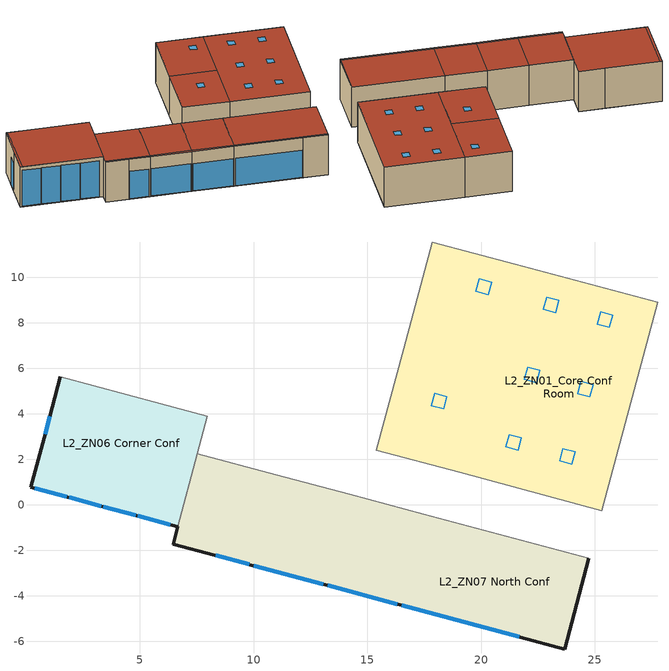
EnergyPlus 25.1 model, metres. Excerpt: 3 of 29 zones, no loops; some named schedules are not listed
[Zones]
L2_ZN01_Core Conf Room
 floor to L2_ZN13 Core Conf Room (NACM_Drop Ceiling): 21.5,10.57 27.75,8.89 25.3,-0.26 19.05,1.42 z3.99; 16.59,6.85 20.24,5.87 19.05,1.42 15.39,2.4 z3.99; 17.85,11.55 21.5,10.57 20.24,5.87 16.59,6.85 z3.99
 wall to L2_ZN02_Core Classroom (NACM_Interior Wall Reversed): 25.3,-0.26 27.75,8.89 z3.99:7.72
 wall to L2_ZN08_Recep Corridor (NACM_Interior Wall): 27.75,8.89 21.5,10.57 / 16.59,6.85 15.39,2.4 19.05,1.42 25.3,-0.26 z3.99:7.72
 wall to L2_ZN08_Recep Corridor (NACM_Interior Wall Reversed): 21.5,10.57 17.85,11.55 16.59,6.85 z3.99:7.72
 roof outside (Base_CZ12-FlatNonresWoodFramingAndOtherRoofU028): 25.3,-0.26 27.75,8.89 21.5,10.57 19.05,1.42 z7.72; 19.05,1.42 20.24,5.87 16.59,6.85 15.39,2.4 z7.72; 20.24,5.87 21.5,10.57 17.85,11.55 16.59,6.85 z7.72
 skylight (Skylight): 22.44,5.36 22.58,5.9 22.04,6.05 21.9,5.51 z7.72; 24.77,4.74 24.92,5.28 24.38,5.42 24.23,4.88 z7.72; 21.62,2.4 21.77,2.94 21.23,3.08 21.08,2.54 z7.72; 23.99,1.78 24.13,2.32 23.59,2.46 23.45,1.92 z7.72; 23.27,8.44 23.42,8.98 22.88,9.13 22.73,8.59 z7.72; 25.64,7.79 25.78,8.33 25.24,8.47 25.1,7.93 z7.72; 18.35,4.21 18.49,4.75 17.95,4.89 17.81,4.35 z7.72; 20.31,9.24 20.45,9.78 19.91,9.92 19.77,9.38 z7.72
L2_ZN06 Corner Conf
 floor outside (Base_CZ12-NonresOtherFloorU071): 3.97,0.54 6.85,-0.23 6.66,-0.96 3.77,-0.19 z3.99
 floor to L1_ZN13 Lobby NW (NACM_Drop Ceiling): 1.51,5.62 7.96,3.89 6.85,-0.23 3.97,0.54 3.77,-0.19 0.21,0.77 z3.99
 wall outside (Base_CZ12-NonresMetalFrameWallU055): 1.51,5.62 0.79,2.95 0.21,0.77 6.66,-0.96 z3.99:7.72
 wall to L2_ZN07 North Conf (NACM_Interior Wall Reversed): 6.66,-0.96 7.52,2.25 z3.99:7.72
 wall to L2_ZN05_Core Open Office Cor (NACM_Interior Wall): 7.96,3.89 5.92,4.44 z3.99:7.72
 wall to L2_ZN08_Recep Corridor (NACM_Interior Wall): 7.52,2.25 7.96,3.89 z3.99:7.72
 wall to L2_ZN03_South Open Office (NACM_Interior Wall): 5.92,4.44 1.51,5.62 z3.99:7.72
 window (Base_AllCZ_FixedWindowU34): 3.4,-0.08 4.81,-0.46 / 4.91,-0.49 6.33,-0.87 / 0.37,0.73 1.78,0.35 / 1.88,0.32 3.3,-0.06 z4.04:7.39; 1.04,3.89 0.83,3.11 z4.04:6.55
 roof outside (Base_CZ12-FlatNonresWoodFramingAndOtherRoofU028): 0.35,0.73 1.65,5.58 1.51,5.62 0.21,0.77 z7.72; 6.66,-0.96 7.96,3.89 1.65,5.58 0.35,0.73 z7.72
L2_ZN07 North Conf
 floor to L1_ZN09 N Conf Room (NACM_Drop Ceiling): 14.22,0.46 17.48,-0.42 16.42,-4.4 13.15,-3.52 z3.99; 17.48,-0.42 24.74,-2.36 23.67,-6.34 16.42,-4.4 z3.99; 7.52,2.25 10.96,1.33 9.9,-2.65 6.45,-1.73 z3.99; 10.96,1.33 14.22,0.46 13.15,-3.52 9.9,-2.65 z3.99
 wall outside (Base_CZ12-NonresMetalFrameWallU055): 6.66,-0.96 6.45,-1.73 8.28,-2.22 9.9,-2.65 13.15,-3.52 16.42,-4.4 21.72,-5.82 23.67,-6.34 24.74,-2.36 z3.99:7.72
 wall to L2_ZN08_Recep Corridor (NACM_Interior Wall): 24.74,-2.36 17.48,-0.42 14.22,0.46 10.96,1.33 7.52,2.25 z3.99:7.72
 window (Base_AllCZ_FixedWindowU34): 13.25,-3.55 16.32,-4.37 / 16.51,-4.43 21.67,-5.81 / 8.33,-2.23 9.8,-2.63 / 9.99,-2.68 13.06,-3.5 z4.04:6.58
 roof outside (Base_CZ12-FlatNonresWoodFramingAndOtherRoofU028): 16.42,-4.4 16.46,-4.25 13.19,-3.38 13.15,-3.52 z7.72; 16.46,-4.25 17.48,-0.42 14.22,0.46 13.19,-3.38 z7.72; 23.67,-6.34 23.71,-6.2 16.46,-4.25 16.42,-4.4 z7.72; 23.71,-6.2 24.74,-2.36 17.48,-0.42 16.46,-4.25 z7.72; 9.9,-2.65 9.94,-2.5 6.49,-1.58 6.45,-1.73 z7.72; 9.94,-2.5 10.96,1.33 7.52,2.25 6.49,-1.58 z7.72; 13.15,-3.52 13.19,-3.38 9.94,-2.5 9.9,-2.65 z7.72; 13.19,-3.38 14.22,0.46 10.96,1.33 9.94,-2.5 z7.72
[Building]
CustomLabClassroom: North Axis {deg}=0; Terrain=Suburbs; Solar Distribution=FullExterior; Maximum Number of Warmup Days=50
[Site:Location]
LOS ANGELES USC: Latitude {deg}=38.69; Longitude {deg}=-121.6; Time Zone {hr}=-8; Elevation {m}=54.5592
[Site:WaterMainsTemperature]
Calculation Method=Schedule; Temperature Schedule=WaterMainCZ09
[SizingPeriod:DesignDay] Day of Month=21; Day Type=SummerDesignDay; Dry-Bulb Temperature Range Modifier Type=DefaultMultipliers; Humidity Condition Type=Wetbulb; Barometric Pressure {Pa}=100663; Wind Speed {m/s}=0.6; Wind Direction {deg}=260; Rain Indicator=No; Snow Indicator=No; Daylight Saving Time Indicator=No; Solar Model Indicator=ASHRAETau; Begin Environment Reset Mode=FullResetAtBeginEnvironment
Name | Month | Maximum Dry-Bulb Temperature {C} | Daily Dry-Bulb Temperature Range {deltaC} | Wetbulb or DewPoint at Maximum Dry-Bulb {C} | ASHRAE Clear Sky Optical Depth for Beam Irradiance (taub) | ASHRAE Clear Sky Optical Depth for Diffuse Irradiance (taud)
LOS ANGELES USC  August .4% Condns DB=>MCWB | 8 | 33.7 | 9.6 | 21.2 | 0.383 | 2.433
LOS ANGELES USC  July .4% Condns DB=>MCWB | 7 | 33.8 | 9.2 | 22.1 | 0.402 | 2.401
LOS ANGELES USC  June .4% Condns DB=>MCWB | 6 | 32.3 | 8.2 | 20.7 | 0.405 | 2.324
LOS ANGELES USC  November .4% Condns DB=>MCWB | 11 | 31.9 | 10.4 | 15.4 | 0.325 | 2.558
[Material]
Name | Roughness | Thickness {m} | Conductivity {W/m-K} | Density {kg/m3} | Specific Heat {J/kg-K} | Thermal Absorptance | Solar Absorptance | Visible Absorptance
Acoustic Tile - 3/4 in. | MediumRough | 0.01905 | 0.0576335 | 288.332 | 795.492 | 0.9 | 0.7 | 0.8
Air - Metal Wall Framing - 16 or 24 in. OC; Air - Metal Wall Framing - 16 or 24 in. OC 1 | Smooth | 0.1397 | 1.22017 | 1.28148 | 1004.832 | 0.9 | 0.7 | 0.7
Carpet - 3/4 in. | Smooth | 0.01905 | 0.0455183 | 288.332 | 1381.644 | 0.9 | 0.7 | 0.8
Compliance Insulation Int wall | Smooth | 0.0182423 | 0.0230188 | 16.0185 | 1130.436 | 0.9 | 0.7 | 0.8
Compliance Insulation R0.02 | Smooth | 8.10768e-05 | 0.0230188 | 16.0185 | 1130.436 | 0.9 | 0.7 | 0.7
Compliance Insulation R1.41 | Smooth | 0.00571591 | 0.0230188 | 16.0185 | 1130.436 | 0.9 | 0.7 | 0.7
Compliance Insulation R14.60; Compliance Insulation R14.60 1 | Smooth | 0.0591861 | 0.0230188 | 16.0185 | 1130.436 | 0.9 | 0.7 | 0.7
Compliance Insulation R34.93 | Smooth | 0.141601 | 0.0230188 | 16.0185 | 1130.436 | 0.9 | 0.7 | 0.8
Gypsum Board - 1/2 in. | Smooth | 0.0127 | 0.158656 | 640.739 | 1130.436 | 0.9 | 0.7 | 0.8
Gypsum Board - 5/8 in. | MediumRough | 0.016002 | 0.158656 | 640.739 | 1130.436 | 0.9 | 0.7 | 0.8
Metal Deck - 1/16 in. | MediumRough | 0.0015875 | 45.3452 | 7820.53 | 502.416 | 0.9 | 0.7 | 0.8
Metal Standing Seam - 1/16 in. | MediumRough | 0.0015875 | 2.21534 | 7820.53 | 502.416 | 0.75 | 0.37 | 0.75
Stucco - 7/8 in. | MediumRough | 0.022352 | 0.700948 | 1855.1 | 837.36 | 0.9 | 0.7 | 0.8
[WindowMaterial:SimpleGlazingSystem]
Name | U-Factor {W/m2-K} | Solar Heat Gain Coefficient | Visible Transmittance
Base_AllCZ_FixedWindowU34 Material | 1.93061 | 0.22 | 0.42
Skylight Material | 1.70348 | 0.25 | 0.5
[Construction]
Base_AllCZ_FixedWindowU34: Base_AllCZ_FixedWindowU34 Material
Base_CZ12-FlatNonresWoodFramingAndOtherRoofU028: Metal Standing Seam - 1/16 in., Compliance Insulation R34.93
Base_CZ12-NonresMetalFrameWallU055: Stucco - 7/8 in., Compliance Insulation R14.60, Compliance Insulation R1.41, Compliance Insulation R0.02, Compliance Insulation R0.02, Air - Metal Wall Framing - 16 or 24 in. OC, Gypsum Board - 1/2 in.
Base_CZ12-NonresOtherFloorU071: Metal Deck - 1/16 in., Compliance Insulation R14.60 1, Carpet - 3/4 in.
NACM_Drop Ceiling: Acoustic Tile - 3/4 in.
NACM_Interior Wall: Gypsum Board - 5/8 in., Air - Metal Wall Framing - 16 or 24 in. OC 1, Compliance Insulation Int wall
NACM_Interior Wall Reversed: Compliance Insulation Int wall, Air - Metal Wall Framing - 16 or 24 in. OC 1, Gypsum Board - 5/8 in.
Skylight: Skylight Material
[Zone] Multiplier=1; Part of Total Floor Area=Yes
L2_ZN01_Core Conf Room; L2_ZN06 Corner Conf; L2_ZN07 North Conf
[People] Number of People Schedule=SchoolOccupancy; Fraction Radiant=0.3
Name | Zone or ZoneList or Space or SpaceList | Number of People Calculation Method | Number of People | Sensible Heat Fraction | Activity Level Schedule | People per Floor Area {person/m2}
RCA_Conference Room 3 Space People | L2_ZN01_Core Conf Room | People | 31.7978 | 0.6125 | RCA_Conference Room 3 Space People Activity Level
RCA_Store 2 Space People | L2_ZN01_Core Conf Room | People | 1.97925 | 0.555556 | RCA_Store 2 Space People Activity Level
RCA_Conference Room 4 Space People | L2_ZN06 Corner Conf | People/Area |  | 0.6125 | RCA_Conference Room 4 Space People Activity Level | 0.403647
RCA_Conference Room 2 Space People | L2_ZN07 North Conf | People/Area |  | 0.6125 | RCA_Conference Room 2 Space People Activity Level | 0.403647
[Lights] Schedule=SchoolLights; Return Air Fraction=0; Fraction Radiant=0.97; Fraction Replaceable=1
Name | Zone or ZoneList or Space or SpaceList | Design Level Calculation Method | Lighting Level {W} | Watts per Floor Area {W/m2}
RCA_Conference Room 3 Space Regulated Lights | L2_ZN01_Core Conf Room | LightingLevel | 508.764
RCA_Store 2 Space Regulated Lights | L2_ZN01_Core Conf Room | LightingLevel | 79.17
RCA_Conference Room 4 Space Regulated Lights | L2_ZN06 Corner Conf | Watts/Area |  | 6.45835
RCA_Conference Room 2 Space Regulated Lights | L2_ZN07 North Conf | Watts/Area |  | 6.45835
[ElectricEquipment] Schedule=SchoolReceptacle; Fraction Latent=0; Fraction Radiant=0.2; Fraction Lost=0
Name | Zone or ZoneList or Space or SpaceList | Design Level Calculation Method | Design Level {W} | Watts per Floor Area {W/m2}
RCA_Conference Room 3 Space Recepticle Loads | L2_ZN01_Core Conf Room | EquipmentLevel | 847.94
RCA_Store 2 Space Recepticle Loads | L2_ZN01_Core Conf Room | EquipmentLevel | 39.585
RCA_Conference Room 4 Space Recepticle Loads | L2_ZN06 Corner Conf | Watts/Area |  | 10.7639
RCA_Conference Room 2 Space Recepticle Loads | L2_ZN07 North Conf | Watts/Area |  | 10.7639
[ZoneInfiltration:DesignFlowRate] Schedule=SchoolInfiltration; Constant Term Coefficient=0; Temperature Term Coefficient=0; Velocity Term Coefficient=0.224052; Velocity Squared Term Coefficient=0; Density Basis=Outdoor
Name | Zone or ZoneList or Space or SpaceList | Design Flow Rate Calculation Method | Design Flow Rate {m3/s} | Flow Rate per Exterior Surface Area {m3/s-m2}
RCA_Conference Room 3 Space Space Infiltration Design Flow Rate 1; RCA_Store 2 Space Space Infiltration Design Flow Rate 1 | L2_ZN01_Core Conf Room | Flow/Zone | 0
RCA_Conference Room 4 Space Space Infiltration Design Flow Rate 1 | L2_ZN06 Corner Conf | Flow/ExteriorWallArea |  | 0.00119482
RCA_Conference Room 2 Space Space Infiltration Design Flow Rate 1 | L2_ZN07 North Conf | Flow/ExteriorWallArea |  | 0.00119482
[Daylighting:Controls] Lighting Control Type=Continuous; Minimum Input Power Fraction for Continuous or ContinuousOff Dimming Control=0.1; Minimum Light Output Fraction for Continuous or ContinuousOff Dimming Control=0.1; Number of Stepped Control Steps=1; Probability Lighting will be Reset When Needed in Manual Stepped Control=1; Glare Calculation Azimuth Angle of View Direction Clockwise from Zone y-Axis {deg}=-0; Illuminance Setpoint at Reference Point 1 {lux}=412.5
Name | Zone or Space | Glare Calculation Daylighting Reference Point | Daylighting Reference Point Name 1 | Fraction of Lights Controlled by Reference Point 1 | Daylighting Reference Point Name 2 | Fraction of Lights Controlled by Reference Point 2 | Illuminance Setpoint at Reference Point 2 {lux}
L2_ZN06 Corner Conf DaylightingControls | L2_ZN06 Corner Conf | Daylighting Control 5 | Daylighting Control 5 | 0.707865
L2_ZN07 North Conf DaylightingControls | L2_ZN07 North Conf | Daylighting Control 3 | Daylighting Control 3 | 0.578727 | Daylighting Control 4 | 0.340911 | 550
[InternalMass] Construction=NACM_Interior Wall; Zone or ZoneList=L2_ZN01_Core Conf Room
Name | Surface Area {m2}
Merged RCA_Conference Room 3_1_264 - RCA_Conference Room 3_1_264 Reversed | 18.1487
Merged RCA_Conference Room 3_1_268 - RCA_Conference Room 3_1_268 Reversed | 14.125
[Schedule:Year]
SchoolOccupancy: SchoolOccupancyWk, 1, 1, 12, 31
SchoolLights: SchoolLightsWk, 1, 1, 12, 31
SchoolReceptacle: SchoolReceptacleWk, 1, 1, 12, 31
RCA_Conference Room 3 Space People Activity Level: RCA_Conference Room 3 Space People Activity Level Week Rule - Jan1-Dec31, 1, 1, 12, 31
RCA_Store 2 Space People Activity Level: RCA_Store 2 Space People Activity Level Week Rule - Jan1-Dec31, 1, 1, 12, 31
RCA_Conference Room 4 Space People Activity Level: RCA_Conference Room 4 Space People Activity Level Week Rule - Jan1-Dec31, 1, 1, 12, 31
RCA_Conference Room 2 Space People Activity Level: RCA_Conference Room 2 Space People Activity Level Week Rule - Jan1-Dec31, 1, 1, 12, 31
SchoolInfiltration: SchoolInfiltrationWk, 1, 1, 12, 31
WaterMainCZ09: WaterMainCZ09JanWk, 1, 1, 1, 31, WaterMainCZ09FebWk, 2, 1, 2, 28, WaterMainCZ09MarWk, 3, 1, 3, 31, WaterMainCZ09AprWk, 4, 1, 4, 30, WaterMainCZ09MayWk, 5, 1, 5, 31, WaterMainCZ09JunWk, 6, 1, 6, 30, WaterMainCZ09JulWk, 7, 1, 7, 31, WaterMainCZ09AugWk, 8, 1, 8, 31, WaterMainCZ09SepWk, 9, 1, 9, 30, WaterMainCZ09OctWk, 10, 1, 10, 31, WaterMainCZ09NovWk, 11, 1, 11, 30, WaterMainCZ09DecWk, 12, 1, 12, 31
[Schedule:Week:Daily]
SchoolOccupancyWk: SchoolOccupancySun, SchoolOccupancyWD, SchoolOccupancyWD, SchoolOccupancyWD, SchoolOccupancyWD, SchoolOccupancyWD, SchoolOccupancySat, SchoolOccupancySun, OnDay, OffDay, SchoolOccupancySun, SchoolOccupancySun
SchoolLightsWk: SchoolLightsSun, SchoolLightsWD, SchoolLightsWD, SchoolLightsWD, SchoolLightsWD, SchoolLightsWD, SchoolLightsSat, SchoolLightsSun, OnDay, OffDay, SchoolLightsSun, SchoolLightsSun
SchoolReceptacleWk: SchoolReceptacleSun, SchoolReceptacleWD, SchoolReceptacleWD, SchoolReceptacleWD, SchoolReceptacleWD, SchoolReceptacleWD, SchoolReceptacleSat, SchoolReceptacleSun, OnDay, OffDay, SchoolReceptacleSun, SchoolReceptacleSun
RCA_Conference Room 3 Space People Activity Level Week Rule - Jan1-Dec31: RCA_Conference Room 3 Space People Activity Level Default Day, RCA_Conference Room 3 Space People Activity Level Default Day, RCA_Conference Room 3 Space People Activity Level Default Day, RCA_Conference Room 3 Space People Activity Level Default Day, RCA_Conference Room 3 Space People Activity Level Default Day, RCA_Conference Room 3 Space People Activity Level Default Day, RCA_Conference Room 3 Space People Activity Level Default Day, RCA_Conference Room 3 Space People Activity Level Default Day, RCA_Conference Room 3 Space People Activity Level Default Day, RCA_Conference Room 3 Space People Activity Level Default Day, RCA_Conference Room 3 Space People Activity Level Default Day, RCA_Conference Room 3 Space People Activity Level Default Day
RCA_Store 2 Space People Activity Level Week Rule - Jan1-Dec31: RCA_Store 2 Space People Activity Level Default Day, RCA_Store 2 Space People Activity Level Default Day, RCA_Store 2 Space People Activity Level Default Day, RCA_Store 2 Space People Activity Level Default Day, RCA_Store 2 Space People Activity Level Default Day, RCA_Store 2 Space People Activity Level Default Day, RCA_Store 2 Space People Activity Level Default Day, RCA_Store 2 Space People Activity Level Default Day, RCA_Store 2 Space People Activity Level Default Day, RCA_Store 2 Space People Activity Level Default Day, RCA_Store 2 Space People Activity Level Default Day, RCA_Store 2 Space People Activity Level Default Day
RCA_Conference Room 4 Space People Activity Level Week Rule - Jan1-Dec31: RCA_Conference Room 4 Space People Activity Level Default Day, RCA_Conference Room 4 Space People Activity Level Default Day, RCA_Conference Room 4 Space People Activity Level Default Day, RCA_Conference Room 4 Space People Activity Level Default Day, RCA_Conference Room 4 Space People Activity Level Default Day, RCA_Conference Room 4 Space People Activity Level Default Day, RCA_Conference Room 4 Space People Activity Level Default Day, RCA_Conference Room 4 Space People Activity Level Default Day, RCA_Conference Room 4 Space People Activity Level Default Day, RCA_Conference Room 4 Space People Activity Level Default Day, RCA_Conference Room 4 Space People Activity Level Default Day, RCA_Conference Room 4 Space People Activity Level Default Day
RCA_Conference Room 2 Space People Activity Level Week Rule - Jan1-Dec31: RCA_Conference Room 2 Space People Activity Level Default Day, RCA_Conference Room 2 Space People Activity Level Default Day, RCA_Conference Room 2 Space People Activity Level Default Day, RCA_Conference Room 2 Space People Activity Level Default Day, RCA_Conference Room 2 Space People Activity Level Default Day, RCA_Conference Room 2 Space People Activity Level Default Day, RCA_Conference Room 2 Space People Activity Level Default Day, RCA_Conference Room 2 Space People Activity Level Default Day, RCA_Conference Room 2 Space People Activity Level Default Day, RCA_Conference Room 2 Space People Activity Level Default Day, RCA_Conference Room 2 Space People Activity Level Default Day, RCA_Conference Room 2 Space People Activity Level Default Day
SchoolInfiltrationWk: SchoolInfiltrationSun, SchoolInfiltrationWD, SchoolInfiltrationWD, SchoolInfiltrationWD, SchoolInfiltrationWD, SchoolInfiltrationWD, SchoolInfiltrationSat, SchoolInfiltrationSun, SchoolInfiltrationWD, SchoolInfiltrationWD, SchoolInfiltrationSun, SchoolInfiltrationSun
WaterMainCZ09AprWk: WaterMainCZ09Apr, WaterMainCZ09Apr, WaterMainCZ09Apr, WaterMainCZ09Apr, WaterMainCZ09Apr, WaterMainCZ09Apr, WaterMainCZ09Apr, WaterMainCZ09Apr, WaterMainCZ09Apr, WaterMainCZ09Apr, WaterMainCZ09Apr, WaterMainCZ09Apr
WaterMainCZ09AugWk: WaterMainCZ09Aug, WaterMainCZ09Aug, WaterMainCZ09Aug, WaterMainCZ09Aug, WaterMainCZ09Aug, WaterMainCZ09Aug, WaterMainCZ09Aug, WaterMainCZ09Aug, WaterMainCZ09Aug, WaterMainCZ09Aug, WaterMainCZ09Aug, WaterMainCZ09Aug
WaterMainCZ09DecWk: WaterMainCZ09Dec, WaterMainCZ09Dec, WaterMainCZ09Dec, WaterMainCZ09Dec, WaterMainCZ09Dec, WaterMainCZ09Dec, WaterMainCZ09Dec, WaterMainCZ09Dec, WaterMainCZ09Dec, WaterMainCZ09Dec, WaterMainCZ09Dec, WaterMainCZ09Dec
WaterMainCZ09FebWk: WaterMainCZ09Feb, WaterMainCZ09Feb, WaterMainCZ09Feb, WaterMainCZ09Feb, WaterMainCZ09Feb, WaterMainCZ09Feb, WaterMainCZ09Feb, WaterMainCZ09Feb, WaterMainCZ09Feb, WaterMainCZ09Feb, WaterMainCZ09Feb, WaterMainCZ09Feb
WaterMainCZ09JanWk: WaterMainCZ09Jan, WaterMainCZ09Jan, WaterMainCZ09Jan, WaterMainCZ09Jan, WaterMainCZ09Jan, WaterMainCZ09Jan, WaterMainCZ09Jan, WaterMainCZ09Jan, WaterMainCZ09Jan, WaterMainCZ09Jan, WaterMainCZ09Jan, WaterMainCZ09Jan
WaterMainCZ09JulWk: WaterMainCZ09Jul, WaterMainCZ09Jul, WaterMainCZ09Jul, WaterMainCZ09Jul, WaterMainCZ09Jul, WaterMainCZ09Jul, WaterMainCZ09Jul, WaterMainCZ09Jul, WaterMainCZ09Jul, WaterMainCZ09Jul, WaterMainCZ09Jul, WaterMainCZ09Jul
WaterMainCZ09JunWk: WaterMainCZ09Jun, WaterMainCZ09Jun, WaterMainCZ09Jun, WaterMainCZ09Jun, WaterMainCZ09Jun, WaterMainCZ09Jun, WaterMainCZ09Jun, WaterMainCZ09Jun, WaterMainCZ09Jun, WaterMainCZ09Jun, WaterMainCZ09Jun, WaterMainCZ09Jun
WaterMainCZ09MarWk: WaterMainCZ09Mar, WaterMainCZ09Mar, WaterMainCZ09Mar, WaterMainCZ09Mar, WaterMainCZ09Mar, WaterMainCZ09Mar, WaterMainCZ09Mar, WaterMainCZ09Mar, WaterMainCZ09Mar, WaterMainCZ09Mar, WaterMainCZ09Mar, WaterMainCZ09Mar
WaterMainCZ09MayWk: WaterMainCZ09May, WaterMainCZ09May, WaterMainCZ09May, WaterMainCZ09May, WaterMainCZ09May, WaterMainCZ09May, WaterMainCZ09May, WaterMainCZ09May, WaterMainCZ09May, WaterMainCZ09May, WaterMainCZ09May, WaterMainCZ09May
WaterMainCZ09NovWk: WaterMainCZ09Nov, WaterMainCZ09Nov, WaterMainCZ09Nov, WaterMainCZ09Nov, WaterMainCZ09Nov, WaterMainCZ09Nov, WaterMainCZ09Nov, WaterMainCZ09Nov, WaterMainCZ09Nov, WaterMainCZ09Nov, WaterMainCZ09Nov, WaterMainCZ09Nov
WaterMainCZ09OctWk: WaterMainCZ09Oct, WaterMainCZ09Oct, WaterMainCZ09Oct, WaterMainCZ09Oct, WaterMainCZ09Oct, WaterMainCZ09Oct, WaterMainCZ09Oct, WaterMainCZ09Oct, WaterMainCZ09Oct, WaterMainCZ09Oct, WaterMainCZ09Oct, WaterMainCZ09Oct
WaterMainCZ09SepWk: WaterMainCZ09Sep, WaterMainCZ09Sep, WaterMainCZ09Sep, WaterMainCZ09Sep, WaterMainCZ09Sep, WaterMainCZ09Sep, WaterMainCZ09Sep, WaterMainCZ09Sep, WaterMainCZ09Sep, WaterMainCZ09Sep, WaterMainCZ09Sep, WaterMainCZ09Sep
[Schedule:Day:Interval]
OnDay: No, 01:00, 1, 02:00, 1, 03:00, 1, 04:00, 1, 05:00, 1, 06:00, 1, 07:00, 1, 08:00, 1, 09:00, 1, 10:00, 1, 11:00, 1, 12:00, 1, 13:00, 1, 14:00, 1, 15:00, 1, 16:00, 1, 17:00, 1, 18:00, 1, 19:00, 1, 20:00, 1, 21:00, 1, 22:00, 1, 23:00, 1, 24:00, 1
OffDay; SchoolOccupancySun: No, 01:00, 0, 02:00, 0, 03:00, 0, 04:00, 0, 05:00, 0, 06:00, 0, 07:00, 0, 08:00, 0, 09:00, 0, 10:00, 0, 11:00, 0, 12:00, 0, 13:00, 0, 14:00, 0, 15:00, 0, 16:00, 0, 17:00, 0, 18:00, 0, 19:00, 0, 20:00, 0, 21:00, 0, 22:00, 0, 23:00, 0, 24:00, 0
SchoolOccupancyWD: No, 01:00, 0, 02:00, 0, 03:00, 0, 04:00, 0, 05:00, 0, 06:00, 0, 07:00, 0, 08:00, 0.05, 09:00, 0.75, 10:00, 0.9, 11:00, 0.9, 12:00, 0.8, 13:00, 0.8, 14:00, 0.8, 15:00, 0.8, 16:00, 0.45, 17:00, 0.15, 18:00, 0.05, 19:00, 0.15, 20:00, 0.2, 21:00, 0.2, 22:00, 0.1, 23:00, 0, 24:00, 0
SchoolOccupancySat: No, 01:00, 0, 02:00, 0, 03:00, 0, 04:00, 0, 05:00, 0, 06:00, 0, 07:00, 0, 08:00, 0, 09:00, 0.1, 10:00, 0.1, 11:00, 0.1, 12:00, 0.1, 13:00, 0.1, 14:00, 0, 15:00, 0, 16:00, 0, 17:00, 0, 18:00, 0, 19:00, 0, 20:00, 0, 21:00, 0, 22:00, 0, 23:00, 0, 24:00, 0
SchoolLightsSun: No, 01:00, 0.05, 02:00, 0.05, 03:00, 0.05, 04:00, 0.05, 05:00, 0.05, 06:00, 0.05, 07:00, 0.05, 08:00, 0.05, 09:00, 0.05, 10:00, 0.05, 11:00, 0.05, 12:00, 0.05, 13:00, 0.05, 14:00, 0.05, 15:00, 0.05, 16:00, 0.05, 17:00, 0.05, 18:00, 0.05, 19:00, 0.05, 20:00, 0.05, 21:00, 0.05, 22:00, 0.05, 23:00, 0.05, 24:00, 0.05
SchoolLightsWD: No, 01:00, 0.05, 02:00, 0.05, 03:00, 0.05, 04:00, 0.05, 05:00, 0.05, 06:00, 0.05, 07:00, 0.05, 08:00, 0.3, 09:00, 0.6, 10:00, 0.65, 11:00, 0.65, 12:00, 0.65, 13:00, 0.55, 14:00, 0.55, 15:00, 0.55, 16:00, 0.5, 17:00, 0.35, 18:00, 0.35, 19:00, 0.35, 20:00, 0.35, 21:00, 0.35, 22:00, 0.3, 23:00, 0.05, 24:00, 0.05
SchoolLightsSat: No, 01:00, 0.05, 02:00, 0.05, 03:00, 0.05, 04:00, 0.05, 05:00, 0.05, 06:00, 0.05, 07:00, 0.05, 08:00, 0.05, 09:00, 0.15, 10:00, 0.15, 11:00, 0.15, 12:00, 0.15, 13:00, 0.15, 14:00, 0.05, 15:00, 0.05, 16:00, 0.05, 17:00, 0.05, 18:00, 0.05, 19:00, 0.05, 20:00, 0.05, 21:00, 0.05, 22:00, 0.05, 23:00, 0.05, 24:00, 0.05
RCA_Conference Room 3 Space People Activity Level Default Day; RCA_Conference Room 4 Space People Activity Level Default Day; RCA_Conference Room 2 Space People Activity Level Default Day: No, 24:00, 117.228
RCA_Store 2 Space People Activity Level Default Day: No, 24:00, 131.882
